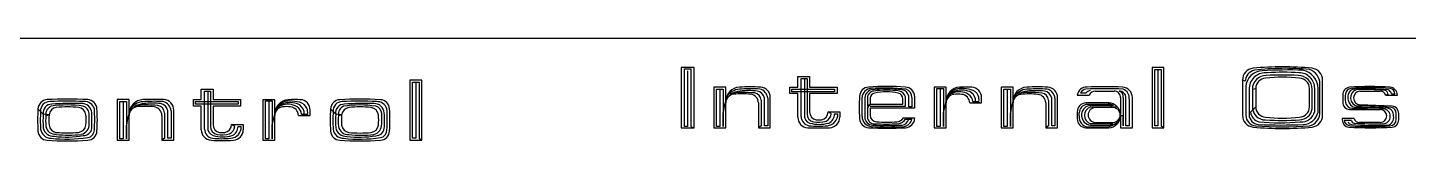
# Model space of a CAD drawing. Header units: millimetres. Extents: x 0 to 494, y 0 to 44.
# Drawn here: x 121.9 to 185.1, y 38.9 to 43.6 of the extents above; entities that cross this region are included whole.
import ezdxf

# ---------------------------------------------------------------- set-up
doc = ezdxf.new("R2010")
doc.units = ezdxf.units.MM
doc.layers.add('Contour', color=7, linetype='CONTINUOUS')
doc.layers.add('Engraving', color=7, linetype='CONTINUOUS')

msp = doc.modelspace()

# ---------------------------------------------------------------- linework, layer by layer
at = {"layer": 'Contour', "color": 7, "linetype": 'CONTINUOUS'}
msp.add_line((1.27, 43.6), (481.73, 43.6), dxfattribs=at)
at = {"layer": 'Engraving', "color": 7, "linetype": 'CONTINUOUS'}
for p, q in [((152.40114, 42.251), (151.80049, 42.251)), ((151.80049, 42.251), (151.80049, 39.488)), ((151.95065, 39.54807), (151.95065, 42.19093)), ((151.95065, 42.19093), (152.25098, 42.19093)), ((152.10082, 42.10084), (152.10082, 39.54807)), ((152.25098, 42.19093), (152.25098, 39.54807)), ((152.40114, 39.488), (152.40114, 42.251)), ((157.14488, 41.35002), (157.14488, 41.83054)), ((157.14488, 41.83054), (157.68547, 41.83054)), ((157.29504, 39.99855), (157.29504, 41.74045)), ((157.29504, 41.74045), (157.56534, 41.74045)), ((157.44521, 41.74045), (157.44521, 40.08865)), ((157.56534, 41.74045), (157.56534, 41.13979)), ((157.68547, 41.83054), (157.68547, 41.35002)), ((173.90008, 42.247), (173.35949, 42.247)), ((173.35949, 42.247), (173.35949, 39.484)), ((173.47962, 39.5741), (173.47962, 42.1569)), ((173.47962, 42.1569), (173.77995, 42.1569)), ((173.62978, 42.1569), (173.62978, 39.5741)), ((173.77995, 42.1569), (173.77995, 39.5741)), ((173.90008, 39.484), (173.90008, 42.247)), ((129.83588, 40.77402), (129.83588, 41.25454)), ((129.83588, 41.25454), (130.37647, 41.25454)), ((129.98604, 39.42255), (129.98604, 41.16445)), ((129.98604, 41.16445), (130.25634, 41.16445)), ((130.13621, 41.16445), (130.13621, 39.51265)), ((130.25634, 41.16445), (130.25634, 40.56379)), ((130.37647, 41.25454), (130.37647, 40.77402)), ((139.92508, 41.673), (139.38449, 41.673)), ((139.38449, 41.673), (139.38449, 38.91)), ((139.50462, 39.0001), (139.50462, 41.5829)), ((139.50462, 41.5829), (139.80495, 41.5829)), ((139.65478, 41.5829), (139.65478, 39.0001)), ((139.80495, 41.5829), (139.80495, 39.0001)), ((139.92508, 38.91), (139.92508, 41.673)), ((153.84208, 41.35002), (153.30149, 41.35002)), ((153.30149, 41.35002), (153.30149, 39.488)), ((153.42162, 39.54807), (153.42162, 41.25992)), ((153.42162, 41.25992), (153.72195, 41.25992)), ((153.57178, 41.25992), (153.57178, 39.54807)), ((153.72195, 41.25992), (153.72195, 39.54807)), ((153.84208, 40.6893), (153.84208, 41.35002)), ((156.78449, 41.0497), (156.78449, 41.35002)), ((156.78449, 41.35002), (157.14488, 41.35002)), ((156.87459, 41.13979), (156.87459, 41.25992)), ((156.87459, 41.25992), (158.82671, 41.25992)), ((157.56534, 41.13979), (156.87459, 41.13979)), ((158.82671, 41.13979), (157.56534, 41.13979)), ((157.56534, 41.13979), (157.56534, 40.11868)), ((157.68547, 41.35002), (158.94684, 41.35002)), ((158.82671, 41.25992), (158.82671, 41.13979)), ((158.94684, 41.35002), (158.94684, 41.0497)), ((163.93108, 41.34802), (163.39049, 41.34802)), ((163.39049, 41.34802), (163.39049, 39.486)), ((163.51062, 39.54607), (163.51062, 41.28796)), ((163.51062, 41.28796), (163.81095, 41.28796)), ((163.66078, 41.28796), (163.66078, 39.54607)), ((163.81095, 41.28796), (163.81095, 39.54607)), ((163.93108, 40.65727), (163.93108, 41.34802)), ((166.99408, 41.34702), (166.45349, 41.34702)), ((166.45349, 41.34702), (166.45349, 39.485)), ((166.57362, 39.54507), (166.57362, 41.25692)), ((166.57362, 41.25692), (166.87395, 41.25692)), ((166.72378, 41.25692), (166.72378, 39.54507)), ((166.87395, 41.25692), (166.87395, 39.54507)), ((166.99408, 40.6863), (166.99408, 41.34702)), ((170.7774, 41.16683), (171.61832, 41.16683)), ((177.62262, 41.61632), (177.50249, 41.67638)), ((177.50249, 41.67638), (177.50249, 40.05462)), ((177.65265, 41.37605), (177.65265, 40.05462)), ((177.80282, 41.31599), (177.80282, 40.08465)), ((177.95298, 41.25592), (178.10314, 41.28596)), ((177.95298, 41.25592), (177.95298, 40.44504)), ((178.10314, 41.28596), (178.10314, 40.44504)), ((178.10314, 41.28596), (178.10314, 40.44504)), ((180.56582, 40.44504), (180.56582, 41.28596)), ((180.68595, 40.35495), (180.68595, 41.25592)), ((180.80608, 40.23482), (180.80608, 41.28596)), ((180.95624, 40.20478), (180.95624, 41.28596)), ((181.04634, 40.11468), (181.04634, 41.49618)), ((181.16647, 40.05462), (181.16647, 41.67638)), ((182.87737, 41.16583), (183.80838, 41.16583)), ((126.53308, 40.77402), (125.99249, 40.77402)), ((125.99249, 40.77402), (125.99249, 38.912)), ((126.11262, 38.97207), (126.11262, 40.68392)), ((126.11262, 40.68392), (126.41295, 40.68392)), ((126.26278, 40.68392), (126.26278, 38.97207)), ((126.41295, 40.68392), (126.41295, 38.97207)), ((126.53308, 40.1133), (126.53308, 40.77402)), ((129.47549, 40.4737), (129.47549, 40.77402)), ((129.47549, 40.77402), (129.83588, 40.77402)), ((129.83588, 40.4737), (129.47549, 40.4737)), ((129.56559, 40.56379), (129.56559, 40.68392)), ((129.56559, 40.68392), (131.51771, 40.68392)), ((130.25634, 40.56379), (129.56559, 40.56379)), ((129.83588, 39.39252), (129.83588, 40.4737)), ((131.51771, 40.56379), (130.25634, 40.56379)), ((130.25634, 40.56379), (130.25634, 39.54268)), ((130.37647, 40.77402), (131.63784, 40.77402)), ((131.63784, 40.4737), (130.37647, 40.4737)), ((130.37647, 40.4737), (130.37647, 39.63278)), ((131.51771, 40.68392), (131.51771, 40.56379)), ((131.63784, 40.77402), (131.63784, 40.4737)), ((133.19908, 40.77302), (132.65849, 40.77302)), ((132.65849, 40.77302), (132.65849, 38.911)), ((132.77862, 38.97107), (132.77862, 40.71296)), ((132.77862, 40.71296), (133.07895, 40.71296)), ((132.92878, 40.71296), (132.92878, 38.97107)), ((133.07895, 40.71296), (133.07895, 38.97107)), ((133.19908, 40.08227), (133.19908, 40.77302)), ((153.84208, 39.488), (153.84208, 40.62924)), ((155.34371, 40.62924), (155.34371, 39.488)), ((155.46384, 40.74937), (155.46384, 39.5781)), ((155.614, 39.5781), (155.614, 40.83947)), ((155.76416, 40.83947), (155.76416, 39.5781)), ((155.88429, 39.488), (155.88429, 40.8695)), ((157.14488, 41.0497), (156.78449, 41.0497)), ((157.14488, 39.96852), (157.14488, 41.0497)), ((158.94684, 41.0497), (157.68547, 41.0497)), ((157.68547, 41.0497), (157.68547, 40.20878)), ((160.08762, 39.99755), (160.08762, 40.8685)), ((160.20775, 40.80843), (160.20775, 39.96752)), ((160.32788, 40.80843), (160.32788, 40.47808)), ((160.32788, 40.47808), (160.44801, 40.56817)), ((160.44801, 40.56817), (160.32788, 40.41801)), ((160.44801, 40.83847), (160.44801, 40.56817)), ((160.44801, 40.56817), (161.94964, 40.56817)), ((160.44801, 40.47808), (162.06977, 40.47808)), ((161.94964, 40.56817), (161.94964, 40.80843)), ((162.06977, 40.47808), (162.06977, 40.89853)), ((162.21993, 40.44804), (162.21993, 40.92857)), ((162.3701, 40.8685), (162.3701, 40.44804)), ((162.49023, 40.92857), (162.49023, 40.38798)), ((163.81095, 40.17675), (163.96111, 40.80743)), ((163.93108, 39.486), (163.93108, 40.62724)), ((165.01225, 40.62724), (165.55284, 40.62724)), ((165.16241, 40.6873), (165.43271, 40.6873)), ((165.28254, 40.6873), (165.55284, 40.62724)), ((165.55284, 40.62724), (165.55284, 40.8675)), ((166.99408, 39.485), (166.99408, 40.62624)), ((168.49571, 40.62624), (168.49571, 39.485)), ((168.61584, 40.74637), (168.61584, 39.5751)), ((168.766, 39.5751), (168.766, 40.83647)), ((168.91616, 40.83647), (168.91616, 39.5751)), ((169.03629, 39.485), (169.03629, 40.8665)), ((169.93649, 40.98663), (170.47708, 40.98663)), ((170.32691, 41.07673), (170.08665, 41.07673)), ((170.35695, 40.56617), (171.34802, 40.56617)), ((171.43812, 40.50611), (170.47708, 40.50611)), ((171.55825, 40.41601), (171.37805, 40.62624)), ((171.58828, 40.50611), (171.43812, 40.50611)), ((171.91864, 40.8665), (171.91864, 40.08565)), ((172.03877, 40.8665), (172.03877, 39.5751)), ((172.1589, 39.5751), (172.1589, 40.8665)), ((172.30907, 40.80643), (172.30907, 39.5751)), ((172.45923, 39.485), (172.45923, 40.8665)), ((182.09652, 40.98563), (182.09652, 40.65527)), ((184.34897, 40.47508), (182.87737, 40.53514)), ((184.16877, 41.01566), (184.04864, 40.98563)), ((184.04864, 40.98563), (184.58923, 40.98563)), ((184.31893, 41.0457), (184.4691, 41.0457)), ((122.47965, 40.23343), (122.35952, 40.35357)), ((122.59978, 40.1133), (122.47965, 40.23343)), ((122.87008, 40.08327), (122.59978, 40.1133)), ((122.71991, 40.05324), (122.87008, 40.08327)), ((126.53308, 38.912), (126.53308, 40.05324)), ((128.03471, 40.05324), (128.03471, 38.912)), ((128.15484, 40.17337), (128.15484, 39.0021)), ((128.305, 39.0021), (128.305, 40.26347)), ((128.45516, 40.26347), (128.45516, 39.0021)), ((128.57529, 38.912), (128.57529, 40.2935)), ((133.07895, 39.60175), (133.22911, 40.23243)), ((133.19908, 38.911), (133.19908, 40.05224)), ((134.28025, 40.05224), (134.82084, 40.05224)), ((134.43041, 40.1123), (134.70071, 40.1123)), ((134.55054, 40.1123), (134.82084, 40.05224)), ((134.82084, 40.05224), (134.82084, 40.2925)), ((135.87165, 40.23143), (135.75152, 40.35157)), ((135.99178, 40.1113), (135.87165, 40.23143)), ((136.26208, 40.08127), (135.99178, 40.1113)), ((136.11191, 40.05124), (136.26208, 40.08127)), ((153.72195, 39.54807), (153.72195, 40.17875)), ((158.67654, 40.11868), (158.52638, 40.20878)), ((158.52638, 40.20878), (159.06697, 40.20878)), ((158.82671, 40.11868), (158.97687, 40.11868)), ((159.06697, 40.20878), (159.06697, 39.96852)), ((160.32788, 40.41801), (160.32788, 39.96752)), ((162.49023, 40.38798), (160.44801, 40.38798)), ((160.44801, 40.38798), (160.44801, 40.05762)), ((162.21993, 39.87742), (161.97967, 39.93749)), ((161.97967, 39.93749), (162.49023, 39.93749)), ((162.06977, 39.87742), (162.3701, 39.87742)), ((162.3701, 40.44804), (162.21993, 40.44804)), ((162.49023, 39.93749), (162.49023, 39.90746)), ((163.81095, 39.54607), (163.81095, 40.17675)), ((166.87395, 39.54507), (166.87395, 40.17575)), ((169.93649, 40.20578), (169.93649, 39.90546)), ((170.02659, 40.02559), (170.02659, 40.17575)), ((170.53714, 40.44604), (171.73845, 40.44604)), ((171.55825, 40.41601), (170.7774, 40.41601)), ((171.73845, 40.44604), (171.55825, 40.41601)), ((172.03877, 40.02559), (171.91864, 40.02559)), ((171.91864, 40.02559), (171.91864, 39.485)), ((172.03877, 39.5751), (172.03877, 40.02559)), ((178.10314, 40.44504), (177.86288, 40.20478)), ((182.60708, 39.90446), (182.06649, 39.90446)), ((182.06649, 39.90446), (182.06649, 39.84439)), ((182.39685, 40.32491), (183.80838, 40.32491)), ((182.51698, 40.38498), (183.92851, 40.35495)), ((184.64929, 39.84439), (184.64929, 40.14472)), ((126.41295, 38.97207), (126.41295, 39.60275)), ((131.36754, 39.54268), (131.21738, 39.63278)), ((131.21738, 39.63278), (131.75797, 39.63278)), ((131.51771, 39.54268), (131.66787, 39.54268)), ((131.75797, 39.63278), (131.75797, 39.39252)), ((133.07895, 38.97107), (133.07895, 39.60175)), ((151.80049, 39.488), (152.40114, 39.488)), ((152.10082, 39.54807), (151.95065, 39.54807)), ((152.25098, 39.54807), (152.37111, 39.488)), ((153.30149, 39.488), (153.84208, 39.488)), ((153.57178, 39.54807), (153.42162, 39.54807)), ((155.46384, 39.5781), (155.34371, 39.488)), ((155.34371, 39.488), (155.88429, 39.488)), ((155.76416, 39.5781), (155.614, 39.5781)), ((163.39049, 39.486), (163.93108, 39.486)), ((163.66078, 39.54607), (163.51062, 39.54607)), ((166.45349, 39.485), (166.99408, 39.485)), ((166.72378, 39.54507), (166.57362, 39.54507)), ((168.61584, 39.5751), (168.49571, 39.485)), ((168.49571, 39.485), (169.03629, 39.485)), ((168.91616, 39.5751), (168.766, 39.5751)), ((171.34802, 39.51503), (170.41701, 39.51503)), ((171.55825, 39.6652), (170.53714, 39.6652)), ((170.53714, 39.60513), (171.34802, 39.60513)), ((170.7774, 39.72526), (171.55825, 39.72526)), ((171.49818, 39.5751), (171.34802, 39.51503)), ((171.61832, 39.63516), (171.49818, 39.5751)), ((171.91864, 39.485), (172.45923, 39.485)), ((172.30907, 39.5751), (172.1589, 39.5751)), ((173.35949, 39.484), (173.90008, 39.484)), ((173.62978, 39.5741), (173.47962, 39.5741)), ((173.77995, 39.5741), (173.90008, 39.484)), ((182.48695, 39.81436), (182.15659, 39.81436)), ((183.80838, 39.72426), (182.84734, 39.72426)), ((125.99249, 38.912), (126.53308, 38.912)), ((126.26278, 38.97207), (126.11262, 38.97207)), ((128.15484, 39.0021), (128.03471, 38.912)), ((128.03471, 38.912), (128.57529, 38.912)), ((128.45516, 39.0021), (128.305, 39.0021)), ((132.65849, 38.911), (133.19908, 38.911)), ((132.92878, 38.97107), (132.77862, 38.97107)), ((139.38449, 38.91), (139.92508, 38.91)), ((139.65478, 39.0001), (139.50462, 39.0001)), ((139.80495, 39.0001), (139.92508, 38.91))]:
    msp.add_line(p, q, dxfattribs=at)
for centre, radius, start, end in [((178.04089, 41.68166), 0.53842, 96.17056, 180.56236), ((178.16661, 41.59673), 0.54434, 103.11712, 177.93796), ((178.41481, 41.33358), 0.76334, 90.85166, 176.81006), ((178.565, 41.24534), 0.76546, 84.09688, 174.70444), ((178.58034, 41.25925), 0.62737, 89.69622, 180.30378), ((179.33448, 27.94586), 14.33495, 84.59025, 95.40975), ((179.44025, 30.73422), 11.478, 84.37237, 96.99175), ((178.59339, 41.27777), 0.49032, 94.65171, 179.04351), ((179.65215, 22.41645), 19.71996, 88.21766, 93.63043), ((179.33448, 33.52095), 8.28242, 84.59025, 95.40975), ((179.31946, 26.32089), 15.5831, 87.29362, 92.70638), ((179.36451, 32.86699), 9.16813, 85.49085, 94.50915), ((180.05859, 41.25925), 0.62737, 359.69622, 450.30378), ((180.08909, 41.28976), 0.71699, 359.69622, 450.30378), ((180.07556, 41.27777), 0.49032, 0.95649, 85.34829), ((180.09204, 41.28024), 0.86421, 0.37906, 78.42226), ((180.34775, 41.49321), 0.69859, 0.24362, 71.81113), ((180.62807, 41.68166), 0.53842, 359.43764, 443.82944), ((154.50242, 40.69035), 0.66034, 92.57392, 180.09052), ((154.53678, 40.5023), 0.75807, 88.02865, 142.89804), ((154.64045, 40.00604), 1.1719, 96.74582, 120.12408), ((154.54384, 39.72593), 1.38396, 89.21248, 110.80348), ((154.95328, 31.18465), 10.17672, 87.29362, 92.70638), ((154.89322, 37.04706), 4.14121, 84.59025, 95.40975), ((154.98332, 34.5918), 6.68137, 86.39201, 93.60799), ((154.54552, 34.74139), 6.36839, 84.43121, 89.84398), ((155.21261, 40.76844), 0.40763, 10.03525, 79.96475), ((155.2923, 40.7997), 0.47353, 4.81754, 76.38505), ((155.40814, 40.87454), 0.47618, 359.39409, 446.91069), ((160.4096, 40.90691), 0.44264, 92.8041, 177.1959), ((160.51153, 40.86505), 0.42392, 90.46682, 179.53318), ((160.61005, 40.83857), 0.40342, 104.64107, 184.28357), ((160.65634, 40.84005), 0.32998, 94.89065, 185.49821), ((161.22886, 30.68598), 10.69615, 85.49085, 94.50915), ((161.21384, 34.84603), 6.42176, 83.69031, 96.30969), ((161.11353, 31.18213), 10.12494, 84.40993, 93.42823), ((161.21384, 37.05759), 4.15274, 81.89289, 98.10711), ((161.19883, 38.65658), 2.48174, 77.41866, 102.58134), ((161.68347, 40.78252), 0.40335, 16.71531, 73.28469), ((161.86757, 40.87653), 0.35619, 8.401, 81.599), ((162.04812, 40.90691), 0.44264, 2.8041, 87.1959), ((161.94708, 40.86442), 0.42304, 0.55311, 68.8372), ((164.59747, 40.68212), 0.66685, 93.06939, 182.13574), ((164.59162, 40.62763), 0.66102, 87.38089, 140.54409), ((164.73525, 39.98563), 1.24728, 103.61549, 121.62424), ((164.53598, 40.37795), 0.76319, 56.95167, 113.52105), ((164.63085, 40.26993), 0.94702, 62.21445, 101.52535), ((164.83205, 35.63), 5.7244, 87.29362, 92.70638), ((164.46625, 38.40175), 2.89039, 77.89621, 86.91451), ((164.78674, 40.70219), 0.49602, -1.71964, 54.84974), ((164.97716, 40.77455), 0.46322, 23.2759, 78.14529), ((165.07669, 40.87254), 0.47618, 359.39409, 446.91069), ((167.65442, 40.68735), 0.66034, 92.57392, 180.09052), ((167.68878, 40.4993), 0.75807, 88.02865, 142.89804), ((167.79245, 40.00304), 1.1719, 96.74582, 120.12408), ((167.69584, 39.72293), 1.38396, 89.21248, 110.80348), ((168.10528, 31.18165), 10.17672, 87.29362, 92.70638), ((168.04522, 37.04406), 4.14121, 84.59025, 95.40975), ((168.13532, 34.5888), 6.68137, 86.39201, 93.60799), ((167.69752, 34.73839), 6.36839, 84.43121, 89.84398), ((168.36461, 40.76544), 0.40763, 10.03525, 79.96475), ((168.4443, 40.7967), 0.47353, 4.81754, 76.38505), ((168.56014, 40.87154), 0.47618, 359.39409, 446.91069), ((170.34991, 40.9316), 0.41707, 84.90151, 172.41811), ((170.38685, 40.92674), 0.33558, 100.28829, 153.4515), ((171.18284, 23.14986), 18.12728, 87.29362, 92.70638), ((170.62828, 40.79335), 0.41367, 102.72747, 136.76229), ((171.19786, 24.19296), 17.17321, 87.29362, 92.70638), ((170.77829, 40.82498), 0.34185, 90.14835, 151.77916), ((171.6199, 40.86808), 0.29875, -0.30378, 90.30378), ((171.86016, 40.86808), 0.29875, 359.69622, 450.30378), ((171.76858, 40.90861), 0.27345, -8.8575, 70.78501), ((171.98308, 40.87154), 0.47618, 359.39409, 446.91069), ((171.89598, 40.86492), 0.41721, -8.05784, 69.98536), ((182.43487, 41.00901), 0.33915, 96.43613, 183.95273), ((182.48502, 41.01759), 0.26983, 95.9784, 174.0216), ((182.63518, 40.9505), 0.30543, 89.63821, 167.68141), ((183.32786, 26.58089), 14.79446, 86.39201, 93.60799), ((182.83773, 40.85933), 0.39259, 110.97863, 258.16921), ((183.35789, 33.13763), 8.19799, 83.69031, 96.30969), ((182.8979, 40.85048), 0.31601, 93.72524, 266.27476), ((183.24437, 33.15395), 8.1247, 83.46695, 94.28645), ((183.16748, 32.83277), 8.40629, 84.1889, 93.2072), ((183.80719, 40.91397), 0.25186, 16.53111, 89.7291), ((183.97927, 41.01041), 0.18957, 1.5876, 78.02354), ((184.07029, 40.99116), 0.25455, 12.37088, 67.24026), ((184.23067, 40.98856), 0.35857, 359.53125, 445.48964), ((184.23853, 41.05605), 0.2308, 357.42762, 444.94423), ((122.80814, 40.32541), 0.4495, 93.59155, 176.40845), ((122.89563, 40.26665), 0.4173, 89.38526, 184.5646), ((122.98017, 40.17806), 0.38586, 88.50968, 189.66155), ((123.13171, 40.0968), 0.41409, 114.47136, 186.03887), ((123.71099, 26.00889), 14.79446, 86.39201, 93.60799), ((123.68096, 28.30026), 12.40826, 86.39201, 93.60799), ((123.69597, 35.83034), 4.70129, 80.99562, 99.00438), ((123.90409, 29.86218), 10.74056, 87.66504, 94.88102), ((124.37392, 40.14587), 0.44911, 3.51029, 94.11786), ((124.32333, 40.10922), 0.38026, 5.14736, 73.43145), ((124.49824, 40.22228), 0.46308, 16.46988, 94.51308), ((124.61384, 40.32541), 0.4495, 3.59155, 86.40845), ((127.19342, 40.11435), 0.66034, 92.57392, 180.09052), ((127.22778, 39.9263), 0.75807, 88.02865, 142.89804), ((127.33145, 39.43004), 1.1719, 96.74582, 120.12408), ((127.23484, 39.14993), 1.38396, 89.21248, 110.80348), ((127.28389, 36.91272), 3.55246, 83.69031, 96.30969), ((127.64428, 30.60865), 10.17672, 87.29362, 92.70638), ((127.58422, 36.47106), 4.14121, 84.59025, 95.40975), ((127.67432, 34.0158), 6.68137, 86.39201, 93.60799), ((127.23652, 34.16539), 6.36839, 84.43121, 89.84398), ((127.81207, 40.16346), 0.34291, 1.65681, 82.89057), ((127.90361, 40.19244), 0.40763, 10.03525, 79.96475), ((127.9833, 40.2237), 0.47353, 4.81754, 76.38505), ((128.09914, 40.29854), 0.47618, 359.39409, 446.91069), ((133.86547, 40.10712), 0.66685, 93.06939, 182.13574), ((133.60675, 40.12508), 0.3926, 105.86847, 164.13153), ((133.85962, 40.05263), 0.66102, 87.38089, 140.54409), ((134.00325, 39.41063), 1.24728, 103.61549, 121.62424), ((133.80398, 39.80295), 0.76319, 56.95167, 113.52105), ((133.73966, 38.813), 1.6396, 83.69031, 96.30969), ((133.89885, 39.69493), 0.94702, 62.21445, 101.52535), ((134.10005, 35.055), 5.7244, 87.29362, 92.70638), ((133.73425, 37.82675), 2.89039, 77.89621, 86.91451), ((134.05474, 40.12719), 0.49602, -1.71964, 54.84974), ((134.24516, 40.19955), 0.46322, 23.2759, 78.14529), ((134.34469, 40.29754), 0.47618, 359.39409, 446.91069), ((136.20014, 40.32341), 0.4495, 93.59155, 176.40845), ((136.28763, 40.26465), 0.4173, 89.38526, 184.5646), ((136.37217, 40.17606), 0.38586, 88.50968, 189.66155), ((136.52371, 40.0948), 0.41409, 114.47136, 186.03887), ((137.10299, 26.00689), 14.79446, 86.39201, 93.60799), ((137.07296, 28.29826), 12.40826, 86.39201, 93.60799), ((137.08797, 35.82834), 4.70129, 80.99562, 99.00438), ((137.29609, 29.86018), 10.74056, 87.66504, 94.88102), ((137.76592, 40.14387), 0.44911, 3.51029, 94.11786), ((137.71533, 40.10722), 0.38026, 5.14736, 73.43145), ((137.89024, 40.22028), 0.46308, 16.46988, 94.51308), ((138.00584, 40.32341), 0.4495, 3.59155, 86.40845), ((156.56788, 39.83126), 2.86707, 156.8244, 173.03862), ((154.24363, 40.62012), 0.40166, 95.88216, 178.69906), ((154.59289, 37.48872), 3.55246, 83.69031, 96.30969), ((154.94215, 40.62012), 0.40166, 1.30094, 84.11784), ((155.12107, 40.73946), 0.34291, 1.65681, 82.89057), ((170.76819, 40.41801), 10.81276, 177.29362, 182.70638), ((160.7418, 40.79351), 0.2972, 106.32832, 171.29983), ((161.67776, 40.81388), 0.27193, 358.85338, 436.89658), ((164.33263, 40.61812), 0.40166, 95.88216, 178.69906), ((164.33875, 40.70008), 0.3926, 105.86847, 164.13153), ((164.47166, 39.388), 1.6396, 83.69031, 96.30969), ((164.6107, 40.61812), 0.40166, 1.30094, 84.11784), ((164.654, 40.59584), 0.51657, 10.19857, 54.74381), ((164.92192, 40.76737), 0.51702, 351.09181, 381.58858), ((169.71988, 39.82826), 2.86707, 156.8244, 173.03862), ((167.39563, 40.61712), 0.40166, 95.88216, 178.69906), ((167.74489, 37.48572), 3.55246, 83.69031, 96.30969), ((168.09415, 40.61712), 0.40166, 1.30094, 84.11784), ((168.27307, 40.73646), 0.34291, 1.65681, 82.89057), ((170.34538, 40.21759), 0.40906, 92.58792, 181.65427), ((170.4626, 40.1418), 0.43733, 103.97989, 175.5474), ((170.58898, 40.06108), 0.45888, 104.11424, 263.51391), ((170.85248, 23.94351), 16.69101, 88.19556, 91.80444), ((171.31065, 39.90613), 0.6611, 65.16826, 86.75925), ((171.35828, 40.06588), 0.56071, 2.0208, 87.9792), ((182.40581, 40.63475), 0.30997, 176.2036, 268.34378), ((183.44856, 40.85048), 1.24728, 170.99562, 189.00438), ((182.52006, 40.6904), 0.30544, 186.60434, 269.42123), ((182.94232, 40.88052), 0.62044, 167.41866, 192.58134), ((182.76387, 40.83194), 0.43577, 191.45828, 253.0891), ((183.15726, 30.54365), 9.93948, 83.28825, 92.30655), ((184.32187, 40.14875), 0.32745, 359.29449, 445.25289), ((130.45653, 39.84301), 8.11309, 176.39201, 183.60799), ((128.90963, 39.82799), 6.44275, 176.39201, 183.60799), ((127.60088, 39.79796), 5.01103, 176.39201, 183.60799), ((126.76842, 39.79796), 4.05655, 176.39201, 183.60799), ((125.04296, 39.84301), 2.18613, 173.69031, 186.30969), ((123.24503, 40.03868), 0.37759, 96.78203, 173.21797), ((123.71099, 35.79624), 4.64553, 83.69031, 96.30969), ((124.17695, 40.03868), 0.37759, 6.78203, 83.21797), ((122.37901, 39.84301), 2.18613, 353.69031, 366.30969), ((120.89171, 39.90308), 3.81792, 356.39201, 363.60799), ((119.10666, 39.81298), 5.72689, 356.39201, 363.60799), ((117.32161, 39.87304), 7.63585, 356.39201, 363.60799), ((116.96545, 39.84301), 8.11309, 356.39201, 363.60799), ((129.25888, 39.25526), 2.86707, 156.8244, 173.03862), ((126.93463, 40.04412), 0.40166, 95.88216, 178.69906), ((127.63315, 40.04412), 0.40166, 1.30094, 84.11784), ((133.60063, 40.04312), 0.40166, 95.88216, 178.69906), ((133.8787, 40.04312), 0.40166, 1.30094, 84.11784), ((133.922, 40.02084), 0.51657, 10.19857, 54.74381), ((134.18992, 40.19237), 0.51702, 351.09181, 381.58858), ((143.84853, 39.84101), 8.11309, 176.39201, 183.60799), ((142.30163, 39.82599), 6.44275, 176.39201, 183.60799), ((140.99288, 39.79596), 5.01103, 176.39201, 183.60799), ((140.16042, 39.79596), 4.05655, 176.39201, 183.60799), ((138.43496, 39.84101), 2.18613, 173.69031, 186.30969), ((136.63703, 40.03668), 0.37759, 96.78203, 173.21797), ((137.10299, 35.79424), 4.64553, 83.69031, 96.30969), ((137.56895, 40.03668), 0.37759, 6.78203, 83.21797), ((135.77101, 39.84101), 2.18613, 353.69031, 366.30969), ((134.28371, 39.90108), 3.81792, 356.39201, 363.60799), ((132.49866, 39.81098), 5.72689, 356.39201, 363.60799), ((130.71361, 39.87104), 7.63585, 356.39201, 363.60799), ((130.35745, 39.84101), 8.11309, 356.39201, 363.60799), ((157.62103, 39.96349), 0.47618, 179.39409, 266.91069), ((157.72737, 40.00444), 0.43237, 180.78004, 260.42255), ((157.81325, 40.046), 0.3705, 173.38953, 249.82547), ((157.93161, 40.11858), 0.36628, 179.98432, 259.62682), ((158.03996, 40.19886), 0.35463, 178.39712, 261.21402), ((158.10592, 40.79814), 0.95732, 262.79116, 277.20884), ((158.17189, 40.19886), 0.35463, 278.78598, 361.60288), ((158.27003, 40.16179), 0.4088, 293.9975, 353.94775), ((158.44654, 40.10623), 0.53047, -84.61274, 1.34566), ((158.35054, 40.12769), 0.47625, 295.61247, 358.91708), ((158.58389, 39.96998), 0.48308, 273.86841, 359.82681), ((160.4096, 39.92911), 0.44264, 182.8041, 267.1959), ((160.52072, 39.98032), 0.43344, 177.72128, 268.32885), ((160.5867, 39.98608), 0.37941, 182.8041, 267.1959), ((160.64164, 39.9808), 0.31404, 182.42253, 273.03009), ((160.77327, 40.08255), 0.32621, 184.38312, 265.61688), ((161.65595, 40.13666), 0.38008, 273.52906, 328.39845), ((161.69452, 40.10243), 0.43754, 275.88959, 329.0528), ((161.85054, 39.98587), 0.38498, 280.3349, 343.63952), ((161.93859, 39.9864), 0.44506, 279.19476, 345.82614), ((162.04812, 39.92911), 0.44264, 272.8041, 357.1959), ((170.34538, 39.89365), 0.40906, 178.34573, 267.41208), ((170.48839, 39.97417), 0.46465, 173.64705, 261.16366), ((170.68838, 40.05562), 0.41869, 111.17464, 248.82536), ((170.7774, 40.07064), 0.34537, 90, 270), ((171.35828, 40.04536), 0.56071, 272.0208, 357.9792), ((171.55825, 40.07064), 0.34537, 270, 450), ((171.32233, 40.15673), 0.61056, 326.00591, 347.59691), ((178.04089, 40.04934), 0.53842, 179.43764, 263.82944), ((178.13573, 40.05608), 0.48308, 180.17319, 266.13159), ((178.26149, 40.09129), 0.45872, 180.82917, 265.22097), ((178.41185, 40.28613), 0.55496, 188.42863, 253.40014), ((178.55046, 40.44188), 0.59749, 179.69622, 270.30378), ((178.59339, 40.45323), 0.49032, 180.95649, 265.34829), ((179.33448, 48.21005), 8.28242, 264.59025, 275.40975), ((179.33448, 52.22805), 12.40826, 266.39201, 273.60799), ((180.07556, 40.45323), 0.49032, 274.65171, 359.04351), ((180.10298, 40.43235), 0.58809, 271.20329, 352.43705), ((180.18756, 40.39076), 0.63787, 266.20612, 345.84863), ((180.25285, 40.3514), 0.71851, 273.40466, 348.2255), ((180.43108, 40.17772), 0.61848, 282.58271, 354.15021), ((180.62807, 40.04934), 0.53842, 276.17056, 360.56236), ((182.39391, 39.84036), 0.32745, 179.29449, 265.25289), ((182.84853, 39.97612), 0.25186, 196.53111, 269.7291), ((182.91127, 16.56752), 23.84906, 87.04979, 90.65868), ((183.8012, 40.02459), 0.30041, -88.63044, 88.63044), ((183.92025, 40.00957), 0.34547, -88.63044, 88.63044), ((184.09559, 40.07106), 0.31687, 351.56611, 442.17368), ((184.09173, 39.93146), 0.33069, 278.17309, 376.35646), ((184.24139, 39.86163), 0.28806, 273.47961, 362.54596), ((184.28668, 40.17302), 0.24413, 353.34181, 442.40816), ((184.32187, 39.84036), 0.32745, 274.74711, 360.70551), ((182.38584, 40.00957), 2.14758, 356.39201, 363.60799), ((122.80814, 39.36061), 0.4495, 183.59155, 266.40845), ((122.9583, 39.48477), 0.48267, 187.40563, 270.22252), ((123.07642, 39.57688), 0.48587, 191.1862, 274.00309), ((123.16451, 39.63493), 0.45406, 191.72166, 274.53855), ((123.24503, 39.64734), 0.37759, 186.78203, 263.21797), ((123.71099, 43.88978), 4.64553, 263.69031, 276.30969), ((124.17695, 39.64734), 0.37759, 276.78203, 353.21797), ((124.24943, 39.62689), 0.45406, 281.72166, 364.53855), ((124.43968, 39.50877), 0.38662, 268.82791, 351.64481), ((124.58783, 39.3826), 0.35463, 278.78598, 361.60288), ((124.61384, 39.36061), 0.4495, 273.59155, 356.40845), ((130.31203, 39.38749), 0.47618, 179.39409, 266.91069), ((130.41837, 39.42844), 0.43237, 180.78004, 260.42255), ((130.50425, 39.47), 0.3705, 173.38953, 249.82547), ((130.62261, 39.54258), 0.36628, 179.98432, 259.62682), ((130.73096, 39.62286), 0.35463, 178.39712, 261.21402), ((130.77929, 40.38827), 1.22636, 259.54077, 286.48481), ((130.79692, 40.22214), 0.95732, 262.79116, 277.20884), ((130.86289, 39.62286), 0.35463, 278.78598, 361.60288), ((130.96103, 39.58579), 0.4088, 293.9975, 353.94775), ((131.13754, 39.53023), 0.53047, -84.61274, 1.34566), ((131.04154, 39.55169), 0.47625, 295.61247, 358.91708), ((131.27489, 39.39398), 0.48308, 273.86841, 359.82681), ((136.20014, 39.35861), 0.4495, 183.59155, 266.40845), ((136.3503, 39.48277), 0.48267, 187.40563, 270.22252), ((136.46842, 39.57488), 0.48587, 191.1862, 274.00309), ((136.55651, 39.63293), 0.45406, 191.72166, 274.53855), ((136.63703, 39.64534), 0.37759, 186.78203, 263.21797), ((137.10299, 43.88778), 4.64553, 263.69031, 276.30969), ((137.56895, 39.64534), 0.37759, 276.78203, 353.21797), ((137.64143, 39.62489), 0.45406, 281.72166, 364.53855), ((137.83168, 39.50677), 0.38662, 268.82791, 351.64481), ((137.97983, 39.3806), 0.35463, 278.78598, 361.60288), ((138.00584, 39.35861), 0.4495, 273.59155, 356.40845), ((158.10592, 50.2887), 10.81276, 267.29362, 272.70638), ((158.07589, 44.018), 4.45976, 264.59025, 275.40975), ((158.12094, 41.2957), 1.65576, 254.75161, 285.24839), ((158.08829, 40.96427), 1.22636, 259.54077, 286.48481), ((161.22886, 57.27639), 17.80926, 267.29362, 272.70638), ((161.25889, 49.06764), 9.55013, 265.49085, 274.50915), ((161.24388, 50.32376), 10.73791, 266.39201, 273.60799), ((161.19883, 51.10323), 11.44881, 267.29362, 272.70638), ((161.21384, 47.13986), 7.39723, 266.39201, 273.60799), ((170.85248, 56.16773), 16.69101, 268.19556, 271.80444), ((171.34932, 39.99853), 0.3934, 269.81153, 302.07926), ((171.31974, 40.19623), 0.63557, 298.01995, 323.18264), ((179.33448, 53.78514), 14.33495, 264.59025, 275.40975), ((179.33448, 55.18784), 15.66222, 265.49085, 274.50915), ((179.2594, 61.55324), 21.94355, 267.29362, 272.70638), ((179.19933, 49.74407), 10.03447, 264.59025, 275.40975), ((182.4488, 39.87093), 0.29764, 190.95604, 265.77688), ((182.50044, 39.80495), 0.17132, 197.19815, 265.48223), ((183.35789, 55.23176), 15.74894, 266.39201, 273.60799), ((183.34287, 51.1892), 11.65116, 265.49085, 274.50915), ((182.61326, 39.82055), 0.12647, 182.8041, 267.1959), ((183.55099, 52.71725), 13.12629, 265.35038, 272.56636), ((183.74444, 60.65179), 20.9884, 266.89361, 270.50249), ((123.71099, 53.67714), 14.79446, 266.39201, 273.60799), ((123.68237, 45.66538), 6.7023, 263.81419, 278.23187), ((123.67629, 43.27675), 4.22266, 262.29757, 280.30633), ((123.77105, 43.18811), 4.04626, 261.89289, 278.10711), ((130.79692, 49.7127), 10.81276, 267.29362, 272.70638), ((130.76689, 43.442), 4.45976, 264.59025, 275.40975), ((130.81194, 40.7197), 1.65576, 254.75161, 285.24839), ((137.10299, 53.67514), 14.79446, 266.39201, 273.60799), ((137.07437, 45.66338), 6.7023, 263.81419, 278.23187), ((137.06829, 43.27475), 4.22266, 262.29757, 280.30633), ((137.16305, 43.18611), 4.04626, 261.89289, 278.10711)]:
    msp.add_arc(centre, radius, start, end, dxfattribs=at)

doc.saveas('drawing.dxf')
